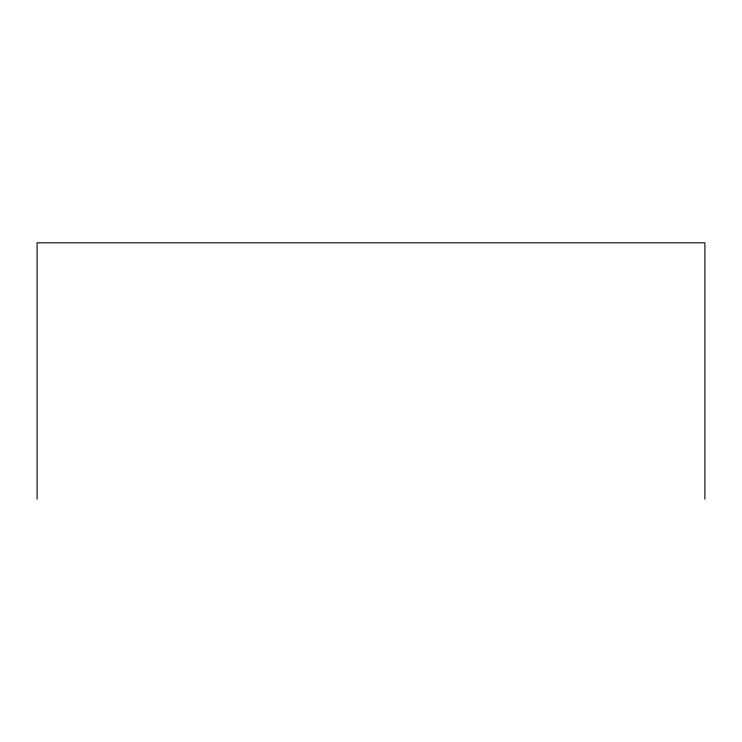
<?xml version="1.0" encoding="UTF-8"?>
<svg xmlns="http://www.w3.org/2000/svg" width="742" height="742" viewBox="0 0 742 742"><rect width="100%" height="100%" fill="white"/><g stroke="black" fill="none" stroke-linecap="round" stroke-linejoin="round"><path stroke-width="1.11" d="M704.9 499.19L704.9 242.81L37.1 242.81L37.1 499.19"/></g></svg>
